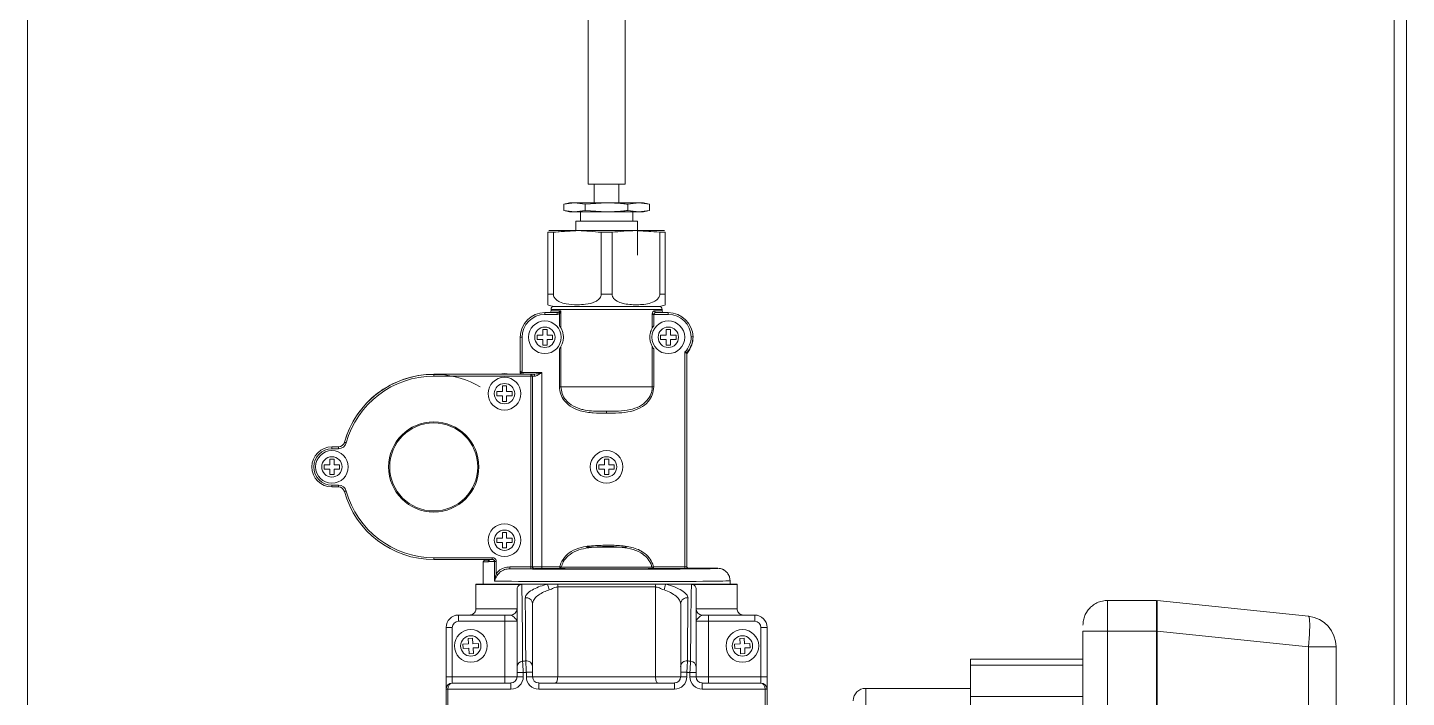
# Model space of a CAD drawing. Header units: millimetres. Extents: x 3 to 208, y 3 to 295.
# Drawn here: x 2.9 to 85.6, y 145.2 to 185.4 of the extents above; entities that cross this region are included whole.
import ezdxf

# ---------------------------------------------------------------- set-up
doc = ezdxf.new("R2010")
doc.units = ezdxf.units.MM
doc.layers.add('LEVEL0', color=179, linetype='Continuous')

msp = doc.modelspace()

# ---------------------------------------------------------------- linework, layer by layer
at = {"color": 7, "linetype": 'Continuous', "lineweight": 15}
for p, q in [((36.545, 223.928), (36.545, 176.027)), ((38.767, 176.027), (38.767, 223.928)), ((36.545, 176.027), (38.767, 176.027)), ((36.915, 176.027), (36.915, 174.916)), ((38.397, 174.916), (38.397, 176.027)), ((35.434, 174.916), (35.09, 174.824)), ((35.09, 174.824), (35.732, 174.916)), ((35.09, 174.824), (35.09, 174.453)), ((35.732, 174.916), (35.434, 174.916)), ((35.732, 174.916), (36.373, 174.824)), ((37.656, 174.916), (35.732, 174.916)), ((36.373, 174.824), (37.656, 174.916)), ((36.373, 174.824), (36.373, 174.453)), ((39.581, 174.916), (37.656, 174.916)), ((38.939, 174.824), (39.581, 174.916)), ((38.939, 174.824), (38.939, 174.453)), ((39.581, 174.916), (40.222, 174.824)), ((39.878, 174.916), (39.581, 174.916)), ((40.222, 174.824), (39.878, 174.916)), ((40.222, 174.824), (40.222, 174.453)), ((35.09, 174.453), (35.434, 174.361)), ((35.732, 174.361), (35.09, 174.453)), ((35.732, 174.361), (35.434, 174.361)), ((36.373, 174.453), (35.732, 174.361)), ((37.656, 174.361), (35.732, 174.361)), ((35.804, 173.805), (35.804, 173.249)), ((39.508, 173.805), (35.804, 173.805)), ((36.082, 174.361), (36.082, 173.805)), ((37.656, 174.361), (36.373, 174.453)), ((39.581, 174.361), (37.656, 174.361)), ((39.581, 174.361), (38.939, 174.453)), ((39.23, 173.805), (39.23, 174.361)), ((39.508, 171.768), (39.508, 173.805)), ((40.222, 174.453), (39.581, 174.361)), ((39.878, 174.361), (39.581, 174.361)), ((39.878, 174.361), (40.222, 174.453)), ((34.462, 173.14), (34.138, 173.14)), ((34.138, 173.14), (34.462, 173.14)), ((34.138, 173.14), (34.138, 169.435)), ((34.182, 173.249), (41.13, 173.249)), ((35.804, 173.232), (34.462, 173.14)), ((34.462, 169.435), (34.462, 173.14)), ((34.641, 173.249), (35.804, 173.249)), ((37.981, 173.14), (37.331, 173.14)), ((37.331, 173.14), (37.331, 169.435)), ((37.981, 169.435), (37.981, 173.14)), ((40.85, 173.14), (39.508, 173.238)), ((41.175, 173.14), (40.85, 173.14)), ((40.85, 173.14), (41.175, 173.14)), ((40.85, 173.14), (40.85, 169.435)), ((41.175, 169.435), (41.175, 173.14)), ((33.952, 168.324), (34.684, 168.324)), ((34.323, 168.509), (34.323, 168.435)), ((34.508, 168.694), (40.804, 168.694)), ((40.628, 168.324), (41.36, 168.324)), ((40.989, 168.509), (40.989, 168.435)), ((33.823, 167.305), (33.823, 166.972)), ((34.082, 167.305), (33.823, 167.305)), ((34.082, 166.972), (34.082, 167.305)), ((41.23, 167.305), (41.23, 166.972)), ((41.489, 167.305), (41.23, 167.305)), ((41.489, 166.972), (41.489, 167.305)), ((32.471, 164.731), (32.471, 166.842)), ((33.823, 166.972), (33.489, 166.972)), ((33.489, 166.972), (33.489, 166.712)), ((33.489, 166.712), (33.823, 166.712)), ((33.823, 166.712), (33.823, 166.379)), ((33.823, 166.379), (34.082, 166.379)), ((34.415, 166.972), (34.082, 166.972)), ((34.082, 166.379), (34.082, 166.712)), ((34.082, 166.712), (34.415, 166.712)), ((34.415, 166.712), (34.415, 166.972)), ((41.23, 166.972), (40.897, 166.972)), ((40.897, 166.972), (40.897, 166.712)), ((40.897, 166.712), (41.23, 166.712)), ((41.23, 166.712), (41.23, 166.379)), ((41.23, 166.379), (41.489, 166.379)), ((41.823, 166.972), (41.489, 166.972)), ((41.489, 166.379), (41.489, 166.712)), ((41.489, 166.712), (41.823, 166.712)), ((41.823, 166.712), (41.823, 166.972)), ((42.471, 165.875), (42.471, 153.077)), ((32.619, 164.657), (32.545, 164.657)), ((27.286, 164.62), (33.101, 164.62)), ((31.66, 163.923), (31.401, 163.923)), ((31.401, 163.923), (31.401, 163.59)), ((31.66, 163.59), (31.66, 163.923)), ((33.101, 164.62), (33.27, 164.62)), ((33.212, 164.509), (33.212, 153.065)), ((31.401, 163.59), (31.068, 163.59)), ((31.068, 163.59), (31.068, 163.331)), ((31.068, 163.331), (31.401, 163.331)), ((31.401, 163.331), (31.401, 162.997)), ((31.401, 162.997), (31.66, 162.997)), ((31.994, 163.59), (31.66, 163.59)), ((31.66, 162.997), (31.66, 163.331)), ((31.66, 163.331), (31.994, 163.331)), ((31.994, 163.331), (31.994, 163.59)), ((21.175, 160.268), (21.573, 160.268)), ((21.045, 159.194), (20.712, 159.194)), ((20.712, 159.194), (20.712, 158.935)), ((20.712, 158.935), (21.045, 158.935)), ((21.045, 159.527), (21.045, 159.194)), ((21.304, 159.527), (21.045, 159.527)), ((21.045, 158.935), (21.045, 158.601)), ((21.304, 159.194), (21.304, 159.527)), ((21.638, 159.194), (21.304, 159.194)), ((21.304, 158.601), (21.304, 158.935)), ((21.304, 158.935), (21.638, 158.935)), ((21.638, 158.935), (21.638, 159.194)), ((37.526, 159.194), (37.193, 159.194)), ((37.193, 159.194), (37.193, 158.935)), ((37.193, 158.935), (37.526, 158.935)), ((37.526, 159.527), (37.526, 159.194)), ((37.786, 159.527), (37.526, 159.527)), ((37.526, 158.935), (37.526, 158.601)), ((37.786, 159.194), (37.786, 159.527)), ((38.119, 159.194), (37.786, 159.194)), ((37.786, 158.601), (37.786, 158.935)), ((37.786, 158.935), (38.119, 158.935)), ((38.119, 158.935), (38.119, 159.194)), ((21.045, 158.601), (21.304, 158.601)), ((37.526, 158.601), (37.786, 158.601)), ((21.573, 157.861), (21.175, 157.861)), ((31.401, 154.798), (31.068, 154.798)), ((31.068, 154.798), (31.068, 154.539)), ((31.401, 155.131), (31.401, 154.798)), ((31.66, 155.131), (31.401, 155.131)), ((31.66, 154.798), (31.66, 155.131)), ((31.994, 154.798), (31.66, 154.798)), ((31.994, 154.539), (31.994, 154.798)), ((31.068, 154.539), (31.401, 154.539)), ((31.401, 154.539), (31.401, 154.205)), ((31.401, 154.205), (31.66, 154.205)), ((31.66, 154.539), (31.994, 154.539)), ((31.66, 154.205), (31.66, 154.539)), ((30.795, 153.509), (27.286, 153.509)), ((30.249, 152.027), (30.249, 153.361)), ((30.36, 153.472), (30.628, 153.472)), ((42.551, 152.985), (44.323, 152.985)), ((42.582, 152.981), (44.323, 152.981)), ((45.063, 152.027), (45.063, 152.245)), ((45.063, 152.027), (45.063, 152.24)), ((29.815, 152.014), (29.815, 150.546)), ((29.82, 152.011), (32.565, 152.011)), ((29.832, 152.027), (34.109, 152.027)), ((34.109, 152.027), (34.734, 152.027)), ((34.734, 152.027), (40.578, 152.027)), ((40.578, 152.027), (41.203, 152.027)), ((41.203, 152.027), (45.48, 152.027)), ((42.747, 152.011), (45.492, 152.011)), ((45.497, 150.546), (45.497, 152.014)), ((67.719, 151.058), (67.568, 151.043)), ((70.645, 151.058), (67.719, 151.058)), ((70.645, 150.873), (70.682, 150.873)), ((70.682, 151.058), (79.765, 150.103)), ((70.682, 149.216), (70.682, 151.058)), ((28.767, 150.175), (31.545, 150.175)), ((29.815, 150.546), (29.82, 150.546)), ((31.545, 150.175), (31.915, 150.175)), ((43.397, 150.175), (43.767, 150.175)), ((43.767, 150.175), (46.545, 150.175)), ((45.492, 150.546), (45.497, 150.546)), ((28.026, 146.472), (28.026, 149.435)), ((47.286, 149.435), (47.286, 146.472)), ((66.238, 130.014), (66.238, 149.216)), ((70.645, 149.216), (70.645, 130.014)), ((70.682, 130.014), (70.682, 149.216)), ((29.372, 148.446), (29.039, 148.428)), ((29.039, 148.428), (29.053, 148.169)), ((29.053, 148.169), (29.385, 148.187)), ((29.612, 148.793), (29.354, 148.779)), ((29.354, 148.779), (29.372, 148.446)), ((29.385, 148.187), (29.403, 147.854)), ((29.63, 148.46), (29.612, 148.793)), ((29.963, 148.478), (29.63, 148.46)), ((29.644, 148.201), (29.977, 148.219)), ((29.662, 147.868), (29.644, 148.201)), ((29.977, 148.219), (29.963, 148.478)), ((45.668, 148.446), (45.335, 148.428)), ((45.335, 148.428), (45.349, 148.169)), ((45.349, 148.169), (45.682, 148.187)), ((45.909, 148.793), (45.65, 148.779)), ((45.65, 148.779), (45.668, 148.446)), ((45.682, 148.187), (45.7, 147.854)), ((45.927, 148.46), (45.909, 148.793)), ((46.26, 148.478), (45.927, 148.46)), ((45.941, 148.201), (46.273, 148.219)), ((45.959, 147.868), (45.941, 148.201)), ((46.273, 148.219), (46.26, 148.478)), ((81.423, 130.643), (81.423, 148.262)), ((29.403, 147.854), (29.662, 147.868)), ((45.7, 147.854), (45.959, 147.868)), ((66.238, 147.54), (59.497, 147.54)), ((59.497, 147.54), (59.497, 147.167)), ((28.026, 146.472), (28.026, 145.731)), ((32.286, 146.472), (32.286, 146.722)), ((33.212, 146.743), (33.212, 146.472)), ((42.101, 146.472), (42.101, 146.743)), ((43.026, 146.722), (43.026, 146.472)), ((47.286, 145.731), (47.286, 146.472)), ((59.497, 147.167), (59.497, 145.286)), ((28.026, 59.064), (28.026, 145.731)), ((28.397, 146.101), (31.915, 146.101)), ((33.582, 146.101), (41.73, 146.101)), ((43.397, 146.101), (46.915, 146.101)), ((47.286, 145.731), (47.286, 59.064)), ((59.497, 145.78), (53.201, 145.78)), ((59.497, 144.793), (59.497, 145.286))]:
    msp.add_line(p, q, dxfattribs=at)
at = {"color": 8, "linetype": 'Continuous', "lineweight": 0}
for p, q in [((34.462, 169.435), (34.138, 169.435)), ((37.981, 169.435), (37.331, 169.435)), ((41.175, 169.435), (40.85, 169.435)), ((33.952, 168.212), (33.952, 168.324)), ((34.684, 168.212), (33.952, 168.212)), ((40.989, 168.509), (34.323, 168.509)), ((34.323, 168.435), (34.917, 168.435)), ((34.684, 168.212), (34.684, 168.324)), ((34.826, 167.529), (34.826, 168.249)), ((34.917, 168.435), (34.917, 167.393)), ((40.395, 167.393), (40.395, 168.212)), ((40.395, 168.212), (40.486, 168.212)), ((40.486, 168.212), (40.486, 167.529)), ((41.36, 168.212), (40.486, 168.212)), ((40.532, 168.435), (40.989, 168.435)), ((41.36, 168.212), (41.36, 168.324)), ((32.582, 166.842), (32.471, 166.842)), ((32.582, 166.842), (32.582, 164.795)), ((34.917, 166.291), (34.917, 163.879)), ((40.395, 163.879), (40.395, 166.291)), ((34.826, 163.879), (34.826, 166.155)), ((40.486, 166.155), (40.486, 163.879)), ((42.36, 153.075), (42.36, 165.959)), ((32.471, 164.731), (33.767, 164.731)), ((33.767, 164.731), (33.767, 153.075)), ((27.286, 164.509), (27.286, 164.62)), ((33.101, 164.509), (27.286, 164.509)), ((33.101, 164.509), (33.101, 164.62)), ((33.101, 153.063), (33.101, 164.509)), ((33.212, 164.509), (33.101, 164.509)), ((33.353, 164.509), (33.212, 164.509)), ((34.826, 163.879), (34.917, 163.879)), ((40.395, 163.879), (34.917, 163.879)), ((40.486, 163.879), (40.395, 163.879)), ((37.656, 162.29), (37.656, 162.401)), ((21.175, 160.157), (21.175, 160.268)), ((21.573, 160.157), (21.175, 160.157)), ((21.573, 160.157), (21.573, 160.268)), ((21.175, 157.972), (21.573, 157.972)), ((21.175, 157.972), (21.175, 157.861)), ((21.573, 157.972), (21.573, 157.861)), ((27.286, 153.62), (30.795, 153.62)), ((27.286, 153.62), (27.286, 153.509)), ((30.557, 153.361), (30.249, 153.361)), ((30.562, 153.498), (30.562, 153.497)), ((30.938, 153.398), (30.587, 153.398)), ((30.795, 153.509), (30.795, 153.62)), ((30.938, 152.216), (30.938, 153.398)), ((30.938, 153.398), (31.039, 153.398)), ((31.039, 153.398), (31.039, 152.66)), ((31.857, 153.063), (31.857, 152.952)), ((31.857, 153.063), (33.101, 153.063)), ((33.101, 153.063), (33.101, 152.952)), ((33.767, 152.964), (33.767, 153.075)), ((33.767, 153.075), (34.846, 153.075)), ((34.846, 152.964), (34.846, 153.075)), ((40.466, 153.075), (42.36, 153.075)), ((40.466, 153.075), (40.466, 152.964)), ((42.36, 153.075), (42.36, 152.964)), ((33.101, 152.952), (31.857, 152.952)), ((33.323, 152.96), (33.323, 152.954)), ((34.846, 152.964), (33.767, 152.964)), ((42.36, 152.964), (40.466, 152.964)), ((42.582, 152.981), (42.582, 152.966)), ((29.82, 152.011), (29.82, 150.546)), ((34.721, 151.866), (34.721, 146.472)), ((40.591, 151.866), (34.721, 151.866)), ((40.591, 146.472), (40.591, 151.866)), ((45.492, 150.546), (45.492, 152.011)), ((28.767, 149.805), (28.767, 150.175)), ((31.545, 149.805), (28.767, 149.805)), ((29.82, 150.546), (32.286, 150.546)), ((31.545, 149.805), (31.545, 150.175)), ((31.545, 146.472), (31.545, 149.805)), ((32.286, 149.805), (31.545, 149.805)), ((43.026, 150.546), (45.492, 150.546)), ((43.767, 149.805), (43.026, 149.805)), ((43.767, 150.175), (43.767, 149.805)), ((43.767, 149.805), (43.767, 146.472)), ((46.545, 149.805), (43.767, 149.805)), ((46.545, 150.175), (46.545, 149.805)), ((28.397, 149.435), (28.026, 149.435)), ((28.397, 149.435), (28.397, 146.472)), ((46.915, 146.472), (46.915, 149.435)), ((47.286, 149.435), (46.915, 149.435)), ((70.645, 149.216), (67.719, 149.216)), ((67.719, 149.216), (67.719, 130.014)), ((70.645, 149.206), (70.682, 149.206)), ((70.682, 149.216), (79.765, 148.262)), ((79.765, 130.643), (79.765, 148.262)), ((79.765, 148.262), (81.423, 148.262)), ((28.397, 146.472), (28.026, 146.472)), ((28.397, 146.101), (28.397, 146.472)), ((28.397, 146.472), (31.545, 146.472)), ((31.545, 146.101), (31.545, 146.472)), ((31.545, 146.472), (32.286, 146.472)), ((32.656, 146.722), (32.286, 146.722)), ((32.656, 146.472), (32.286, 146.472)), ((32.656, 146.722), (32.656, 146.472)), ((33.212, 146.743), (32.841, 146.743)), ((32.841, 146.472), (32.841, 146.743)), ((32.841, 146.472), (33.212, 146.472)), ((33.212, 146.472), (34.721, 146.472)), ((34.721, 146.472), (40.591, 146.472)), ((40.591, 146.472), (42.101, 146.472)), ((42.471, 146.743), (42.101, 146.743)), ((42.471, 146.472), (42.101, 146.472)), ((42.471, 146.743), (42.471, 146.472)), ((43.026, 146.722), (42.656, 146.722)), ((42.656, 146.472), (42.656, 146.722)), ((43.026, 146.472), (42.656, 146.472)), ((43.026, 146.472), (43.767, 146.472)), ((43.767, 146.472), (43.767, 146.101)), ((43.767, 146.472), (46.915, 146.472)), ((46.915, 146.472), (46.915, 146.101)), ((47.286, 146.472), (46.915, 146.472)), ((59.497, 147.167), (66.238, 147.167)), ((28.026, 145.731), (28.138, 145.731)), ((28.138, 145.731), (28.138, 59.064)), ((31.915, 145.731), (28.138, 145.731)), ((31.915, 145.731), (31.915, 146.101)), ((33.582, 145.731), (33.582, 146.101)), ((41.73, 145.731), (33.582, 145.731)), ((41.73, 145.731), (41.73, 146.101)), ((43.397, 146.101), (43.397, 145.731)), ((47.175, 145.731), (43.397, 145.731)), ((47.175, 59.064), (47.175, 145.731)), ((47.175, 145.731), (47.286, 145.731)), ((53.201, 145.78), (53.201, 144.299)), ((59.497, 145.286), (66.238, 145.286))]:
    msp.add_line(p, q, dxfattribs=at)
at = {"color": 8, "linetype": 'Continuous', "lineweight": 0, "flags": 128}
for points in [[(34.826, 168.249), (34.817, 168.264), (34.809, 168.279), (34.801, 168.293), (34.793, 168.307), (34.787, 168.318), (34.781, 168.328), (34.777, 168.336), (34.774, 168.342)], [(22.037, 160.51), (22.016, 160.516), (21.996, 160.522), (21.977, 160.527), (21.961, 160.531), (21.948, 160.535), (21.938, 160.538), (21.932, 160.539), (21.93, 160.54)], [(22.037, 157.618), (22.016, 157.612), (21.996, 157.607), (21.977, 157.602), (21.961, 157.597), (21.948, 157.594), (21.938, 157.591), (21.932, 157.589), (21.93, 157.589)], [(34.846, 153.075), (34.859, 153.072), (34.872, 153.069), (34.885, 153.066), (34.897, 153.063), (34.908, 153.06), (34.918, 153.058), (34.927, 153.055), (34.935, 153.054)], [(40.377, 153.054), (40.385, 153.055), (40.394, 153.058), (40.404, 153.06), (40.415, 153.063), (40.427, 153.066), (40.44, 153.069), (40.453, 153.072), (40.466, 153.075)], [(31.039, 152.66), (31.052, 152.651), (31.066, 152.642), (31.078, 152.633), (31.09, 152.625), (31.1, 152.618), (31.11, 152.611), (31.117, 152.606), (31.124, 152.602)], [(79.765, 148.262), (79.79, 148.522), (79.811, 148.777), (79.827, 149.022), (79.837, 149.251), (79.843, 149.461), (79.843, 149.646), (79.837, 149.804), (79.827, 149.931), (79.811, 150.024), (79.79, 150.082), (79.765, 150.103)], [(34.588, 146.101), (34.614, 146.108), (34.639, 146.129), (34.662, 146.164), (34.682, 146.21), (34.699, 146.266), (34.711, 146.33), (34.719, 146.399), (34.721, 146.472)], [(40.724, 146.101), (40.698, 146.108), (40.673, 146.129), (40.65, 146.164), (40.63, 146.21), (40.613, 146.266), (40.601, 146.33), (40.594, 146.399), (40.591, 146.472)]]:
    msp.add_lwpolyline(points, dxfattribs=at)
at = {"color": 7, "linetype": 'Continuous', "lineweight": 15}
for centre in [(33.952, 166.842), (41.36, 166.842), (31.531, 163.46), (21.175, 159.064), (37.656, 159.064), (31.531, 154.668), (29.508, 148.324), (45.804, 148.324)]:
    msp.add_circle(centre, 0.981, dxfattribs=at)
at = {"color": 8, "linetype": 'Continuous', "lineweight": 0}
for centre, radius in [((33.952, 166.842), 0.611), ((41.36, 166.842), 0.611), ((31.531, 163.46), 0.611), ((27.286, 159.064), 2.708), ((27.286, 159.064), 2.642), ((21.175, 159.064), 0.611), ((37.656, 159.064), 0.611), ((31.531, 154.668), 0.611), ((29.508, 148.324), 0.611), ((45.804, 148.324), 0.611)]:
    msp.add_circle(centre, radius, dxfattribs=at)
at = {"color": 7, "linetype": 'Continuous', "lineweight": 15}
for centre, radius, start, end in [((34.508, 169.435), 0.741, 239.42855, 270), ((40.804, 169.435), 0.741, 270, 300.61163), ((33.952, 166.842), 1.481, 90, 180), ((34.212, 168.435), 0.111, 270, 0), ((34.508, 168.509), 0.185, 90, 180), ((40.804, 168.509), 0.185, 0, 90), ((41.101, 168.435), 0.111, 180, 270), ((41.36, 166.842), 1.481, 1.04392, 90), ((41.36, 166.896), 1.481, 320.12472, 358.95608), ((41.36, 166.842), 1.481, 321.31781, 1.04392), ((42.582, 165.875), 0.111, 140.12472, 180), ((42.656, 165.795), 0.185, 139.02554, 180), ((31.531, 163.46), 1.203, 74.60786, 105.39214), ((32.545, 164.731), 0.0741, 60, 180), ((27.286, 159.064), 5.555, 59.99222, 166.00778), ((27.286, 159.064), 5.556, 90, 164.59591), ((33.101, 164.509), 0.111, 0, 90), ((21.573, 160.638), 0.37, 270, 344.59591), ((21.175, 159.064), 1.204, 90, 270), ((21.573, 157.49), 0.37, 15.40409, 90), ((27.286, 159.064), 5.556, 195.40409, 270), ((30.36, 153.361), 0.111, 90, 180), ((28.767, 149.435), 0.741, 90, 180), ((31.915, 150.546), 0.37, 270, 0), ((43.397, 150.546), 0.37, 180, 270), ((46.545, 149.435), 0.741, 0, 90), ((79.571, 148.262), 1.852, 360, 84), ((31.915, 146.472), 0.37, 270, 0), ((33.582, 146.472), 0.37, 180, 270), ((41.73, 146.472), 0.37, 270, 0), ((43.397, 146.472), 0.37, 180, 270), ((28.397, 145.731), 0.37, 90, 180), ((46.915, 145.731), 0.37, 0, 90), ((53.201, 145.04), 0.741, 90, 180)]:
    msp.add_arc(centre, radius, start, end, dxfattribs=at)
at = {"color": 8, "linetype": 'Continuous', "lineweight": 0}
for centre, radius, start, end in [((33.952, 166.842), 1.37, 90, 180), ((40.636, 168.428), 0.104, 176.10192, 265.47883), ((41.36, 166.842), 1.37, 1.12858, 90), ((41.36, 166.896), 1.37, 316.86374, 358.87142), ((27.286, 159.064), 5.444, 90, 164.59591), ((33.254, 164.521), 0.1, 352.92066, 80.47687), ((21.573, 160.638), 0.481, 270, 344.59591), ((21.175, 159.064), 1.093, 90, 270), ((21.573, 157.49), 0.481, 15.40409, 90), ((27.286, 159.064), 5.444, 195.40409, 270), ((30.648, 153.406), 0.0616, 143.68879, 187.44699), ((33.323, 153.071), 0.111, 179.99905, 270.0029), ((33.323, 153.065), 0.111, 179.99787, 270.00409), ((34.837, 153.062), 0.0986, 275.19386, 355.04197), ((40.475, 153.062), 0.0986, 184.95803, 264.80614), ((42.582, 153.077), 0.111, 179.99888, 270.0029), ((32.387, 151.331), 1.857, 11.04493, 22.01704), ((35.675, 151.869), 0.953, 170.42447, 180.17048), ((39.638, 151.869), 0.953, 359.82952, 9.57553), ((42.925, 151.331), 1.857, 157.98296, 168.95507), ((32.848, 150.848), 0.364, 2.41128, 102.27589), ((42.464, 150.848), 0.364, 77.72411, 177.58872), ((28.767, 149.435), 0.37, 90, 180), ((46.545, 149.435), 0.37, 0, 90), ((32.639, 147.055), 0.354, 93.55222, 177.96475), ((32.852, 147.071), 0.36, 2.65294, 97.64821), ((42.46, 147.071), 0.36, 82.35179, 177.34706), ((42.673, 147.055), 0.354, 2.03525, 86.44778), ((31.915, 146.472), 0.741, 270, 0), ((33.582, 146.472), 0.741, 180, 270), ((41.73, 146.472), 0.741, 270, 0), ((43.397, 146.472), 0.741, 180, 270)]:
    msp.add_arc(centre, radius, start, end, dxfattribs=at)
for centre, major_axis, ratio, start_param, end_param in [((33.101, 153.065), (0.111, 0), 0.017454, 4.712389, 6.283185), ((33.767, 153.071), (0.556, 0), 0.006981, 1.570796, 3.141593), ((42.36, 153.077), (0.111, 0), 0.017454, 4.712389, 6.283185), ((37.656, 152.24), (7.407, 0), 0.007854, 3.576493, 6.283185), ((33.767, 152.96), (0.444, 0), 0.008727, 1.570796, 3.141593), ((37.656, 152.981), (6.667, 0), 0.008727, 6.241349, 6.284155), ((28.397, 145.731), (0, 0.37), 0.7, 0, 1.570796), ((46.915, 145.731), (0, 0.37), 0.7, 4.712389, 6.283185)]:
    msp.add_ellipse(centre, major_axis=major_axis, ratio=ratio, start_param=start_param, end_param=end_param, dxfattribs=at)
at = {"color": 7, "linetype": 'Continuous', "lineweight": 15}
for centre, major_axis, ratio, start_param, end_param in [((42.582, 153.092), (0, 0.111), 0.999962, 1.570796, 3.141593), ((37.656, 152.981), (6.667, 0), 0.008727, 3.657506, 6.241349), ((33.101, 152.954), (0.222, 0), 0.008727, 4.712389, 6.283185), ((42.36, 152.966), (0.222, 0), 0.008727, 4.712389, 6.283185)]:
    msp.add_ellipse(centre, major_axis=major_axis, ratio=ratio, start_param=start_param, end_param=end_param, dxfattribs=at)
for points, knots in [([(37.656, 174.916), (37.978, 174.906), (38.407, 174.893), (38.833, 174.838), (38.939, 174.824)], [0, 0, 0, 0, 0.750317, 1, 1, 1, 1]), ([(38.939, 174.453), (38.833, 174.439), (38.407, 174.384), (37.978, 174.371), (37.656, 174.361)], [0, 0, 0, 0, 0.249683, 1, 1, 1, 1]), ([(34.462, 173.14), (34.502, 173.145), (34.995, 173.209), (35.955, 173.279), (36.87, 173.187), (37.331, 173.14)], [0, 0, 0, 0, 0.041526, 0.517706, 1, 1, 1, 1]), ([(37.981, 173.14), (38.456, 173.19), (39.412, 173.289), (40.368, 173.19), (40.85, 173.14)], [0, 0, 0, 0, 0.496594, 1, 1, 1, 1]), ([(34.138, 169.435), (34.138, 169.397), (34.138, 169.321), (34.138, 169.199), (34.138, 169.052), (34.138, 168.848), (34.138, 168.776), (34.138, 168.803), (34.138, 168.808)], [0, 0, 0, 0, 0.059325, 0.118392, 0.217295, 0.392409, 0.897641, 1, 1, 1, 1]), ([(37.331, 169.435), (37.33, 169.409), (37.326, 169.347), (37.284, 169.238), (37.177, 169.099), (36.885, 168.907), (36.434, 168.813), (35.841, 168.782), (35.312, 168.816), (34.888, 168.931), (34.654, 169.071), (34.534, 169.198), (34.472, 169.322), (34.465, 169.4), (34.462, 169.435)], [0, 0, 0, 0, 0.020179, 0.048215, 0.091539, 0.163827, 0.348249, 0.499845, 0.702734, 0.826407, 0.89091, 0.939429, 0.972539, 1, 1, 1, 1]), ([(40.85, 169.435), (40.846, 169.397), (40.839, 169.321), (40.778, 169.199), (40.642, 169.052), (40.244, 168.845), (39.575, 168.777), (38.913, 168.799), (38.423, 168.928), (38.18, 169.052), (38.036, 169.225), (37.987, 169.337), (37.982, 169.41), (37.981, 169.435)], [0, 0, 0, 0, 0.029666, 0.0592031, 0.1086602, 0.1962274, 0.4488732, 0.709496, 0.7928166, 0.9052882, 0.9427142, 0.9804726, 1, 1, 1, 1]), ([(41.175, 168.808), (41.175, 168.809), (41.175, 168.81), (41.175, 168.928), (41.175, 169.052), (41.175, 169.225), (41.175, 169.337), (41.175, 169.41), (41.175, 169.435)], [0, 0, 0, 0, 0.418949, 0.585603, 0.810563, 0.88542, 0.960942, 1, 1, 1, 1]), ([(34.684, 168.324), (34.691, 168.324), (34.722, 168.324), (34.751, 168.334), (34.774, 168.342)], [0, 0, 0, 0, 0.231044, 1, 1, 1, 1]), ([(34.917, 167.393), (34.906, 167.413), (34.88, 167.456), (34.845, 167.503), (34.826, 167.529)], [0, 0, 0, 0, 0.437877, 1, 1, 1, 1]), ([(34.917, 166.291), (34.943, 166.341), (35.005, 166.462), (35.065, 166.697), (35.066, 166.96), (35.014, 167.196), (34.953, 167.33), (34.918, 167.391), (34.917, 167.393)], [0, 0, 0, 0, 0.163301, 0.391307, 0.598642, 0.789698, 0.991591, 1, 1, 1, 1]), ([(40.395, 167.393), (40.369, 167.343), (40.307, 167.223), (40.247, 166.987), (40.246, 166.724), (40.298, 166.488), (40.359, 166.354), (40.394, 166.293), (40.395, 166.291)], [0, 0, 0, 0, 0.163301, 0.391307, 0.598641, 0.789701, 0.991594, 1, 1, 1, 1]), ([(40.486, 167.529), (40.466, 167.502), (40.431, 167.455), (40.406, 167.411), (40.395, 167.393)], [0, 0, 0, 0, 0.5853803, 1, 1, 1, 1]), ([(34.826, 166.155), (34.846, 166.182), (34.881, 166.229), (34.906, 166.273), (34.917, 166.291)], [0, 0, 0, 0, 0.585391, 1, 1, 1, 1]), ([(40.395, 166.291), (40.406, 166.272), (40.432, 166.228), (40.467, 166.181), (40.486, 166.155)], [0, 0, 0, 0, 0.437866, 1, 1, 1, 1]), ([(42.73, 166.869), (42.732, 166.869), (42.74, 166.869), (42.761, 166.869), (42.79, 166.869), (42.818, 166.869), (42.837, 166.869), (42.84, 166.869), (42.841, 166.869)], [0, 0, 0, 0, 0.0372106, 0.1414955, 0.3561561, 0.5707797, 0.7853929, 1, 1, 1, 1]), ([(32.471, 164.731), (32.472, 164.723), (32.473, 164.709), (32.483, 164.689), (32.499, 164.671), (32.519, 164.66), (32.536, 164.657), (32.544, 164.657), (32.545, 164.657)], [0, 0, 0, 0, 0.1851916, 0.3698004, 0.5702678, 0.8020376, 0.9678986, 1, 1, 1, 1]), ([(32.619, 164.657), (32.628, 164.656), (32.646, 164.655), (32.67, 164.645), (32.687, 164.634), (32.698, 164.624), (32.702, 164.62), (32.702, 164.62), (32.702, 164.62)], [0, 0, 0, 0, 0.192358, 0.384973, 0.572473, 0.751346, 0.935099, 1, 1, 1, 1]), ([(36.458, 154.249), (36.484, 154.249), (36.559, 154.249), (36.824, 154.249), (37.21, 154.249), (37.653, 154.249), (38.095, 154.249), (38.478, 154.249), (38.748, 154.249), (38.824, 154.249), (38.852, 154.249)], [0, 0, 0, 0, 0.0744, 0.213784, 0.353894, 0.497042, 0.637085, 0.777135, 0.917016, 1, 1, 1, 1]), ([(30.509, 153.509), (30.523, 153.508), (30.542, 153.506), (30.559, 153.499), (30.562, 153.498)], [0, 0, 0, 0, 0.79991, 1, 1, 1, 1]), ([(30.561, 153.497), (30.565, 153.495), (30.574, 153.492), (30.586, 153.483), (30.597, 153.471), (30.602, 153.461), (30.604, 153.453), (30.603, 153.448), (30.604, 153.449), (30.599, 153.443), (30.599, 153.442)], [0, 0, 0, 0, 0.055363, 0.166637, 0.250357, 0.341916, 0.451435, 0.606976, 0.964737, 1, 1, 1, 1]), ([(30.601, 153.445), (30.599, 153.443), (30.596, 153.439), (30.59, 153.431), (30.586, 153.427)], [0, 0, 0, 0, 0.461811, 1, 1, 1, 1]), ([(40.466, 152.964), (40.256, 152.962), (39.799, 152.957), (38.809, 152.952), (37.654, 152.95), (36.5, 152.952), (35.51, 152.957), (35.055, 152.962), (34.846, 152.964)], [0, 0, 0, 0, 0.149274, 0.324638, 0.500002, 0.676181, 0.851555, 1, 1, 1, 1]), ([(45.063, 152.245), (45.055, 152.328), (45.039, 152.495), (44.911, 152.717), (44.723, 152.884), (44.515, 152.973), (44.377, 152.982), (44.323, 152.985)], [0, 0, 0, 0, 0.214705, 0.429405, 0.644104, 0.858799, 1, 1, 1, 1]), ([(45.063, 152.24), (45.055, 152.323), (45.039, 152.49), (44.911, 152.712), (44.723, 152.88), (44.515, 152.968), (44.377, 152.977), (44.323, 152.981)], [0, 0, 0, 0, 0.214704, 0.429405, 0.644107, 0.858799, 1, 1, 1, 1]), ([(29.832, 152.027), (29.827, 152.024), (29.816, 152.017), (29.814, 152.012), (29.819, 152.012), (29.82, 152.011)], [0, 0, 0, 0, 0.391513, 0.7839, 1, 1, 1, 1]), ([(32.286, 151.71), (32.288, 151.742), (32.292, 151.804), (32.328, 151.887), (32.386, 151.956), (32.468, 152.003), (32.533, 152.009), (32.565, 152.011)], [0, 0, 0, 0, 0.1776813, 0.3558121, 0.5280278, 0.7609525, 1, 1, 1, 1]), ([(32.286, 147.067), (32.286, 147.875), (32.286, 149.088), (32.286, 150.655), (32.286, 151.359), (32.286, 151.71)], [0, 0, 0, 0, 0.499826, 0.749938, 1, 1, 1, 1]), ([(42.747, 152.011), (42.786, 152.007), (42.856, 152), (42.94, 151.944), (42.995, 151.869), (43.023, 151.788), (43.025, 151.733), (43.026, 151.71)], [0, 0, 0, 0, 0.287523, 0.505519, 0.688119, 0.871278, 1, 1, 1, 1]), ([(43.026, 151.71), (43.026, 151.359), (43.026, 150.656), (43.026, 149.09), (43.026, 147.876), (43.026, 147.067)], [0, 0, 0, 0, 0.249805, 0.499661, 1, 1, 1, 1]), ([(45.492, 152.011), (45.494, 152.012), (45.499, 152.013), (45.493, 152.019), (45.484, 152.025), (45.48, 152.027)], [0, 0, 0, 0, 0.368437, 0.736426, 1, 1, 1, 1]), ([(33.212, 150.863), (33.212, 150.252), (33.212, 149.03), (33.212, 147.735), (33.212, 147.088)], [0, 0, 0, 0, 0.4999136, 1, 1, 1, 1]), ([(42.101, 147.088), (42.101, 147.735), (42.101, 149.03), (42.101, 150.252), (42.101, 150.863)], [0, 0, 0, 0, 0.499955, 1, 1, 1, 1]), ([(67.573, 151.051), (67.459, 151.031), (67.244, 150.992), (66.935, 150.837), (66.684, 150.649), (66.566, 150.502), (66.508, 150.429)], [0, 0, 0, 0, 0.28521, 0.537236, 0.771923, 1, 1, 1, 1]), ([(70.645, 151.058), (70.645, 151.058), (70.645, 151.056), (70.645, 151.045), (70.645, 151.038), (70.645, 151.006), (70.645, 150.973), (70.645, 150.884), (70.645, 150.827), (70.645, 150.69), (70.645, 150.609), (70.645, 150.43), (70.645, 150.331), (70.645, 150.121), (70.645, 150.01), (70.645, 149.784), (70.645, 149.668), (70.645, 149.497), (70.645, 149.44), (70.645, 149.328), (70.645, 149.273), (70.645, 149.216)], [0, 0, 0, 0, 0.0625, 0.0625, 0.125, 0.125, 0.25, 0.25, 0.375, 0.375, 0.5, 0.5, 0.625, 0.625, 0.75, 0.75, 0.875, 0.875, 0.9375, 0.9375, 1, 1, 1, 1]), ([(29.82, 150.546), (29.819, 150.524), (29.815, 150.459), (29.773, 150.355), (29.683, 150.256), (29.562, 150.188), (29.471, 150.18), (29.425, 150.175)], [0, 0, 0, 0, 0.111087, 0.322238, 0.543985, 0.771586, 1, 1, 1, 1]), ([(45.887, 150.175), (45.853, 150.178), (45.775, 150.183), (45.664, 150.233), (45.569, 150.316), (45.504, 150.424), (45.496, 150.505), (45.492, 150.546)], [0, 0, 0, 0, 0.171167, 0.388893, 0.596738, 0.798918, 1, 1, 1, 1]), ([(66.511, 150.428), (66.503, 150.419), (66.433, 150.335), (66.345, 150.145), (66.254, 149.868), (66.243, 149.674), (66.238, 149.577)], [0, 0, 0, 0, 0.040192, 0.360128, 0.680064, 1, 1, 1, 1]), ([(66.266, 149.216), (66.266, 149.216), (66.239, 149.216), (66.238, 149.216), (66.238, 149.216)], [0, 0, 0, 0, 0.0002998, 1, 1, 1, 1]), ([(32.286, 146.722), (32.286, 146.744), (32.286, 146.807), (32.286, 146.906), (32.286, 147.008), (32.286, 147.047), (32.286, 147.067)], [0, 0, 0, 0, 0.145494, 0.43118, 0.715564, 1, 1, 1, 1]), ([(33.212, 147.088), (33.212, 147.079), (33.212, 147.053), (33.212, 146.981), (33.212, 146.87), (33.212, 146.785), (33.212, 146.743)], [0, 0, 0, 0, 0.1378933, 0.424733, 0.7123854, 1, 1, 1, 1]), ([(42.101, 146.743), (42.101, 146.764), (42.101, 146.827), (42.101, 146.927), (42.101, 147.029), (42.101, 147.068), (42.101, 147.088)], [0, 0, 0, 0, 0.144582, 0.430515, 0.715234, 1, 1, 1, 1]), ([(43.026, 147.067), (43.026, 147.059), (43.026, 147.032), (43.026, 146.96), (43.026, 146.849), (43.026, 146.764), (43.026, 146.722)], [0, 0, 0, 0, 0.138303, 0.424963, 0.712495, 1, 1, 1, 1])]:
    msp.add_open_spline(points, degree=3, knots=knots, dxfattribs=at)
at = {"color": 8, "linetype": 'Continuous', "lineweight": 0}
for points, knots in [([(34.826, 168.249), (34.79, 168.234), (34.744, 168.214), (34.695, 168.213), (34.684, 168.212)], [0, 0, 0, 0, 0.770214, 1, 1, 1, 1]), ([(34.774, 168.342), (34.796, 168.353), (34.846, 168.378), (34.888, 168.41), (34.912, 168.43), (34.917, 168.434), (34.917, 168.435)], [0, 0, 0, 0, 0.375204, 0.867297, 0.991452, 1, 1, 1, 1]), ([(34.917, 168.435), (34.917, 168.434), (34.914, 168.426), (34.902, 168.386), (34.878, 168.321), (34.842, 168.271), (34.826, 168.249)], [0, 0, 0, 0, 0.008535, 0.131799, 0.621941, 1, 1, 1, 1]), ([(40.395, 168.212), (40.396, 168.234), (40.399, 168.274), (40.41, 168.313), (40.425, 168.349), (40.447, 168.386), (40.486, 168.426), (40.516, 168.432), (40.532, 168.435)], [0, 0, 0, 0, 0.174788, 0.315465, 0.348215, 0.532162, 0.74571, 1, 1, 1, 1]), ([(40.628, 168.324), (40.628, 168.324), (40.611, 168.323), (40.58, 168.318), (40.541, 168.3), (40.511, 168.276), (40.493, 168.249), (40.487, 168.227), (40.487, 168.216), (40.486, 168.212)], [0, 0, 0, 0, 0.0113512, 0.2837487, 0.5143834, 0.6988523, 0.8553745, 0.9579944, 1, 1, 1, 1]), ([(42.36, 165.959), (42.361, 165.959), (42.378, 165.958), (42.41, 165.955), (42.445, 165.951), (42.472, 165.949), (42.49, 165.947), (42.497, 165.946), (42.497, 165.946), (42.497, 165.946)], [0, 0, 0, 0, 0.014821, 0.258758, 0.500504, 0.603367, 0.796355, 0.983348, 1, 1, 1, 1]), ([(42.471, 165.875), (42.471, 165.875), (42.471, 165.875), (42.465, 165.879), (42.45, 165.89), (42.428, 165.906), (42.4, 165.928), (42.374, 165.948), (42.361, 165.958), (42.36, 165.959)], [0, 0, 0, 0, 0.016541, 0.202519, 0.395554, 0.498832, 0.741646, 0.985268, 1, 1, 1, 1]), ([(33.27, 164.62), (33.297, 164.621), (33.372, 164.626), (33.526, 164.662), (33.665, 164.701), (33.753, 164.727), (33.766, 164.731), (33.767, 164.731)], [0, 0, 0, 0, 0.17057, 0.473904, 0.92469, 0.994001, 1, 1, 1, 1]), ([(33.767, 164.731), (33.766, 164.73), (33.756, 164.723), (33.682, 164.672), (33.565, 164.593), (33.435, 164.52), (33.375, 164.512), (33.353, 164.509)], [0, 0, 0, 0, 0.005493, 0.07396, 0.516739, 0.820302, 1, 1, 1, 1]), ([(37.656, 162.29), (37.391, 162.29), (36.861, 162.289), (36.111, 162.388), (35.508, 162.65), (35.113, 163.014), (34.873, 163.422), (34.841, 163.727), (34.826, 163.879)], [0, 0, 0, 0, 0.218934, 0.436334, 0.620312, 0.749935, 0.874867, 1, 1, 1, 1]), ([(34.917, 163.879), (34.932, 163.737), (34.961, 163.453), (35.189, 163.074), (35.565, 162.734), (35.985, 162.556), (36.616, 162.416), (37.139, 162.403), (37.571, 162.401), (37.656, 162.401)], [0, 0, 0, 0, 0.121558, 0.243319, 0.370467, 0.553129, 0.627636, 0.927083, 1, 1, 1, 1]), ([(37.656, 162.401), (37.892, 162.402), (38.367, 162.403), (39.035, 162.467), (39.634, 162.668), (40.071, 162.998), (40.323, 163.405), (40.392, 163.703), (40.395, 163.856), (40.395, 163.879)], [0, 0, 0, 0, 0.2034776, 0.4084817, 0.5755906, 0.741669, 0.8685656, 0.9801721, 1, 1, 1, 1]), ([(40.486, 163.879), (40.468, 163.714), (40.432, 163.391), (40.142, 162.934), (39.687, 162.579), (39.066, 162.364), (38.381, 162.289), (37.898, 162.29), (37.656, 162.29)], [0, 0, 0, 0, 0.135011, 0.265183, 0.434138, 0.601771, 0.800426, 1, 1, 1, 1]), ([(34.846, 153.075), (34.853, 153.101), (34.905, 153.302), (35.098, 153.649), (35.546, 154.033), (36.233, 154.303), (37.081, 154.357), (37.995, 154.375), (38.857, 154.33), (39.493, 154.159), (39.928, 153.898), (40.215, 153.633), (40.398, 153.318), (40.452, 153.125), (40.466, 153.075)], [0, 0, 0, 0, 0.012265, 0.092748, 0.172805, 0.272567, 0.417594, 0.550634, 0.683292, 0.804196, 0.839792, 0.91036, 0.97676, 1, 1, 1, 1]), ([(40.377, 153.054), (40.355, 153.125), (40.291, 153.335), (40.077, 153.645), (39.665, 153.973), (38.874, 154.239), (37.751, 154.322), (36.663, 154.251), (35.839, 154.061), (35.362, 153.777), (35.056, 153.415), (34.971, 153.161), (34.935, 153.054)], [0, 0, 0, 0, 0.034681, 0.102263, 0.171573, 0.277185, 0.484912, 0.693303, 0.784462, 0.876341, 0.947285, 1, 1, 1, 1]), ([(30.557, 153.361), (30.557, 153.363), (30.558, 153.376), (30.565, 153.402), (30.58, 153.428), (30.593, 153.437), (30.597, 153.44)], [0, 0, 0, 0, 0.063491, 0.455416, 0.859185, 1, 1, 1, 1]), ([(30.557, 153.361), (30.557, 153.361), (30.559, 153.369), (30.564, 153.392), (30.575, 153.417), (30.588, 153.428), (30.589, 153.429)], [0, 0, 0, 0, 0.01648, 0.323555, 0.930482, 1, 1, 1, 1]), ([(30.587, 153.398), (30.582, 153.392), (30.572, 153.38), (30.562, 153.368), (30.558, 153.361), (30.557, 153.361)], [0, 0, 0, 0, 0.492565, 0.984821, 1, 1, 1, 1]), ([(30.562, 153.498), (30.57, 153.494), (30.584, 153.487), (30.597, 153.474), (30.606, 153.462), (30.609, 153.453), (30.612, 153.44), (30.61, 153.423), (30.6, 153.408), (30.591, 153.401), (30.587, 153.398)], [0, 0, 0, 0, 0.136897, 0.22764, 0.270957, 0.37251, 0.405909, 0.548176, 0.78895, 1, 1, 1, 1]), ([(30.795, 153.62), (30.824, 153.617), (30.883, 153.611), (30.961, 153.567), (31.016, 153.502), (31.037, 153.441), (31.039, 153.407), (31.039, 153.398)], [0, 0, 0, 0, 0.242195, 0.484754, 0.715461, 0.924408, 1, 1, 1, 1]), ([(30.795, 153.509), (30.812, 153.507), (30.846, 153.505), (30.891, 153.483), (30.922, 153.453), (30.934, 153.427), (30.938, 153.41), (30.938, 153.402), (30.938, 153.398)], [0, 0, 0, 0, 0.262207, 0.516364, 0.742151, 0.886282, 0.933027, 1, 1, 1, 1]), ([(31.039, 152.66), (31.086, 152.718), (31.21, 152.869), (31.496, 153.029), (31.737, 153.052), (31.857, 153.063)], [0, 0, 0, 0, 0.236669, 0.618988, 1, 1, 1, 1]), ([(34.935, 153.054), (34.979, 153.053), (35.199, 153.05), (35.75, 153.046), (36.702, 153.042), (37.831, 153.041), (38.935, 153.043), (39.815, 153.048), (40.213, 153.052), (40.377, 153.054)], [0, 0, 0, 0, 0.034994, 0.176189, 0.351513, 0.526837, 0.702157, 0.877478, 1, 1, 1, 1]), ([(30.938, 152.216), (30.938, 152.217), (30.948, 152.301), (30.973, 152.45), (31.019, 152.596), (31.039, 152.66)], [0, 0, 0, 0, 0.007737, 0.564472, 1, 1, 1, 1]), ([(31.124, 152.602), (31.087, 152.546), (31.006, 152.421), (30.957, 152.29), (30.938, 152.217), (30.938, 152.216)], [0, 0, 0, 0, 0.438794, 0.992686, 1, 1, 1, 1]), ([(31.857, 152.952), (31.749, 152.942), (31.534, 152.923), (31.277, 152.785), (31.166, 152.652), (31.124, 152.602)], [0, 0, 0, 0, 0.384569, 0.766252, 1, 1, 1, 1]), ([(32.565, 152.011), (32.567, 151.932), (32.577, 151.537), (32.602, 150.063), (32.611, 148.548), (32.617, 147.408)], [0, 0, 0, 0, 0.058325, 0.291652, 1, 1, 1, 1]), ([(32.77, 151.203), (32.785, 151.266), (32.816, 151.399), (33.069, 151.618), (33.441, 151.819), (33.809, 151.954), (34.037, 152.01), (34.109, 152.027)], [0, 0, 0, 0, 0.221542, 0.467234, 0.695255, 0.903288, 1, 1, 1, 1]), ([(34.21, 151.687), (34.156, 151.669), (33.985, 151.613), (33.712, 151.477), (33.437, 151.277), (33.248, 151.06), (33.223, 150.926), (33.212, 150.863)], [0, 0, 0, 0, 0.093648, 0.298973, 0.528414, 0.777228, 1, 1, 1, 1]), ([(34.721, 151.866), (34.689, 151.862), (34.561, 151.848), (34.397, 151.751), (34.256, 151.702), (34.21, 151.687)], [0, 0, 0, 0, 0.1850619, 0.7370983, 1, 1, 1, 1]), ([(41.102, 151.687), (41.056, 151.702), (40.915, 151.751), (40.751, 151.848), (40.623, 151.862), (40.591, 151.866)], [0, 0, 0, 0, 0.2629017, 0.8149381, 1, 1, 1, 1]), ([(42.101, 150.863), (42.086, 150.934), (42.057, 151.077), (41.839, 151.31), (41.522, 151.526), (41.246, 151.643), (41.104, 151.686), (41.102, 151.687)], [0, 0, 0, 0, 0.2499, 0.500809, 0.75497, 0.995883, 1, 1, 1, 1]), ([(41.203, 152.027), (41.206, 152.027), (41.395, 151.984), (41.764, 151.869), (42.194, 151.651), (42.487, 151.416), (42.523, 151.274), (42.542, 151.203)], [0, 0, 0, 0, 0.004278, 0.250578, 0.503873, 0.751644, 1, 1, 1, 1]), ([(42.695, 147.408), (42.695, 147.502), (42.698, 147.973), (42.704, 149.005), (42.716, 150.5), (42.736, 151.508), (42.747, 152.011)], [0, 0, 0, 0, 0.058324, 0.29162, 0.645701, 1, 1, 1, 1]), ([(32.804, 147.428), (32.803, 147.523), (32.801, 147.994), (32.794, 149.286), (32.78, 150.424), (32.77, 151.203)], [0, 0, 0, 0, 0.072861, 0.364305, 1, 1, 1, 1]), ([(42.542, 151.203), (42.54, 151.117), (42.533, 150.682), (42.519, 149.445), (42.513, 148.249), (42.508, 147.428)], [0, 0, 0, 0, 0.0728601, 0.3643097, 1, 1, 1, 1]), ([(67.719, 151.058), (67.719, 151.058), (67.719, 151.056), (67.719, 151.045), (67.719, 151.038), (67.719, 151.006), (67.719, 150.973), (67.719, 150.884), (67.719, 150.827), (67.719, 150.69), (67.719, 150.609), (67.719, 150.43), (67.719, 150.331), (67.719, 150.121), (67.719, 150.01), (67.719, 149.784), (67.719, 149.668), (67.719, 149.497), (67.719, 149.44), (67.719, 149.328), (67.719, 149.273), (67.719, 149.216)], [0, 0, 0, 0, 0.0625, 0.0625, 0.125, 0.125, 0.25, 0.25, 0.375, 0.375, 0.5, 0.5, 0.625, 0.625, 0.75, 0.75, 0.875, 0.875, 0.9375, 0.9375, 1, 1, 1, 1]), ([(32.286, 149.805), (32.286, 149.805), (32.286, 149.824), (32.277, 149.861), (32.22, 149.951), (32.094, 150.055), (31.972, 150.158), (31.933, 150.17), (31.915, 150.175)], [0, 0, 0, 0, 0.002909, 0.143035, 0.277303, 0.673816, 0.853918, 1, 1, 1, 1]), ([(43.397, 150.175), (43.379, 150.17), (43.34, 150.158), (43.219, 150.055), (43.093, 149.951), (43.035, 149.861), (43.026, 149.824), (43.026, 149.805), (43.026, 149.805)], [0, 0, 0, 0, 0.146082, 0.326184, 0.722697, 0.856965, 0.997091, 1, 1, 1, 1]), ([(67.719, 149.216), (67.622, 149.216), (67.429, 149.216), (67.149, 149.216), (66.891, 149.216), (66.665, 149.216), (66.48, 149.216), (66.339, 149.216), (66.291, 149.216), (66.266, 149.216)], [0, 0, 0, 0, 0.142863, 0.285726, 0.42859, 0.571453, 0.714316, 0.857179, 1, 1, 1, 1]), ([(32.617, 147.408), (32.654, 147.412), (32.716, 147.419), (32.778, 147.425), (32.804, 147.428)], [0, 0, 0, 0, 0.585343, 1, 1, 1, 1]), ([(32.617, 147.408), (32.619, 147.368), (32.624, 147.29), (32.635, 147.088), (32.647, 146.89), (32.654, 146.765), (32.656, 146.722)], [0, 0, 0, 0, 0.284953, 0.569396, 0.854756, 1, 1, 1, 1]), ([(32.841, 146.743), (32.837, 146.827), (32.827, 146.995), (32.815, 147.216), (32.808, 147.358), (32.805, 147.411), (32.804, 147.428)], [0, 0, 0, 0, 0.287199, 0.574707, 0.861826, 1, 1, 1, 1]), ([(42.508, 147.428), (42.506, 147.389), (42.502, 147.311), (42.491, 147.109), (42.48, 146.91), (42.473, 146.785), (42.471, 146.743)], [0, 0, 0, 0, 0.285247, 0.570016, 0.855643, 1, 1, 1, 1]), ([(42.508, 147.428), (42.534, 147.425), (42.596, 147.419), (42.658, 147.412), (42.695, 147.408)], [0, 0, 0, 0, 0.414214, 1, 1, 1, 1]), ([(42.656, 146.722), (42.661, 146.806), (42.67, 146.974), (42.683, 147.196), (42.691, 147.338), (42.694, 147.39), (42.695, 147.408)], [0, 0, 0, 0, 0.28705, 0.574434, 0.861396, 1, 1, 1, 1]), ([(32.841, 146.743), (32.828, 146.742), (32.767, 146.735), (32.705, 146.728), (32.656, 146.722)], [0, 0, 0, 0, 0.209163, 1, 1, 1, 1]), ([(42.656, 146.722), (42.607, 146.728), (42.545, 146.735), (42.484, 146.742), (42.471, 146.743)], [0, 0, 0, 0, 0.791272, 1, 1, 1, 1])]:
    msp.add_open_spline(points, degree=3, knots=knots, dxfattribs=at)
at = {"layer": 'LEVEL0', "color": 7, "lineweight": 0}
msp.add_line((2.915, 294.537), (2.915, 2.591), dxfattribs=at)
at = {"layer": 'LEVEL0', "color": 7, "lineweight": 15}
for p, q in [((84.905, 216.595), (84.905, 110.992)), ((85.646, 216.595), (85.646, 110.992))]:
    msp.add_line(p, q, dxfattribs=at)

doc.saveas('drawing.dxf')
